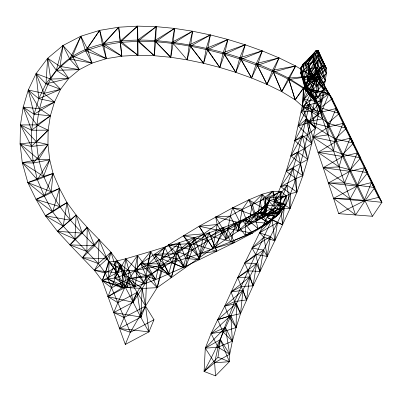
<?xml version="1.0" encoding="UTF-8"?>
<svg xmlns="http://www.w3.org/2000/svg" width="402" height="402" viewBox="0 0 402 402"><rect width="100%" height="100%" fill="white"/><g stroke="black" fill="none" stroke-linecap="round" stroke-linejoin="round"><path stroke-width="0.6" d="M125.308 344.439L130.318 332.328L145.549 306.088L157.167 287.676L212.834 248.155L237.924 231.23L248.31 225.03L262.802 217.678L265.159 215.743L280.4 211.658L281.003 191.427C259.385 201.774 236.718 210.186 217.211 224.512C194.297 239.944 172.413 256.858 151.202 274.541L128.725 278.752L111.61 287.852L102.214 280.671L117.148 272.732L123.087 270.832L129.057 270.832L137.283 269.978L147.348 268.325L158.921 265.863L171.754 262.571L185.639 258.426L200.357 253.486L230.854 241.838L245.426 235.386L258.174 228.703L268.33 222.281L275.888 216.572L280.4 211.658L280.204 208.432L275.29 208.08L266.687 210.573L254.838 215.638L240.235 222.934L208.226 240.592L146.64 276.757L137.137 292.42L124.082 317.505L119.535 328.499L148.951 331.866L145.549 306.088L146.64 276.757L140.675 263.622L168.408 244.944L199.101 226.256L232.663 207.814L248.873 199.839L262.29 194.206L272.792 191.272L281.003 191.427L286.34 195.869L285.897 204.271L279.254 213.738L267.802 223.391L252.29 233.13L234.738 242.421L183.267 267.491L155.68 279.661L144.559 283.717L135.243 286.365L127.735 287.696L122.097 287.827L102.214 280.671L94.41 270.33L69.958 244.878L57.436 231.286L45.456 215.829L36.059 199.387L27.844 182.624L22.281 162.699L20.1 143.906L20.447 124.942L23.19 107.113L28.256 90.023L36.085 73.606L47.642 58.27L62.983 45.506L80.812 36.23L99.676 30.356L118.716 27.215L137.6 26.135L156.217 26.643L174.543 28.411L192.588 31.22L210.372 34.934L227.899 39.466L245.185 44.783L262.235 50.888L279.048 57.883L295.636 66.003L312.078 76.053L328.876 93.746L332.248 98.701L381.9 202.337L372.458 216.276L338.71 213.663L302.56 106.379L303.394 88.053L312.078 76.053L288.485 78.094C247.099 56.767 201.221 44.305 154.855 40.572C117.283 38.27 71.827 43.441 50.672 79.078C32.266 113.47 31.165 157.775 51.22 191.714C61.501 212.758 78.435 229.271 94.626 245.788C120.394 268.983 131.645 302.771 148.951 331.866L125.308 344.439L102.214 280.671L109.193 261.983L107.063 258.958L99.023 239.562L87.194 227.346L76.139 215.065L66.968 202.633L59.521 188.443L53.039 173.468L49.727 159.795L47.949 144.534L48.134 130.168L50.361 115.816L54.476 102.023L60.566 89.309L68.752 78.43L79.3 69.662L91.983 63.099L106.354 58.667L121.816 56.149L137.896 55.25L154.262 55.707L170.739 57.295L187.196 59.853L203.568 63.26L219.788 67.441L235.813 72.35L251.572 77.983L266.963 84.37L281.732 91.611L295.138 99.817L302.56 106.379L322.56 118.831L327.861 123.263L346.434 128.308L335.293 138.765L333.57 150.876L318.052 152.358L339.072 166.9L350.157 169.77L367.714 172.724L357.594 185.272L350.082 198.945L333.544 198.337L355.584 214.969L365.026 200.774L374.805 187.528L364.343 167.77L349.846 171.342L328.384 183.01L350.082 198.945L381.9 202.337L371.438 182.573L356.941 186.146L333.544 198.337L364.036 200.955L378.528 197.382L381.9 202.337M157.167 287.676L151.202 274.541L140.675 263.622L161.539 267.928L157.167 287.676L146.64 276.757L128.725 278.752L117.846 302.676L113.761 312.555L141.001 317.083L142.127 288.42L128.725 278.752L140.675 263.622L163.986 264.029L171.322 277.712L176.759 258.933L168.408 244.944L190.252 243.612L199.221 257.788L208.226 240.592L199.101 226.256L217.211 224.512L225.904 239.13L240.235 222.934L232.663 207.814L242.341 209.231L248.31 225.03L266.687 210.573L262.29 194.206L252.426 204.251L248.31 225.03L254.838 215.638L248.873 199.839L242.341 209.231L237.924 231.23L230.346 216.11L232.663 207.814L254.838 215.638L237.924 231.23L240.235 222.934L215.653 216.889L217.211 224.512L212.834 248.155L199.101 226.256L224.341 231.507L225.904 239.13L230.346 216.11L215.653 216.889L224.341 231.507L212.834 248.155L208.226 240.592L183.357 235.622L192.322 249.793L199.221 257.788L203.713 233.818L183.357 235.622L190.252 243.612L185.347 267.702L176.759 258.933L154.202 254.25L161.539 267.928L171.322 277.712L176.996 253.712L168.408 244.944L192.322 249.793L185.347 267.702L176.996 253.712L154.202 254.25L163.986 264.029L157.167 287.676L142.127 288.42L125.097 287.515L122.097 287.827L107.987 296.616L117.846 302.676L137.137 292.42L141.001 317.083L119.535 328.499L130.318 332.328L153.961 319.756L120.309 265.084L110.987 252.205L99.023 239.562L86.887 251.486L82.495 257.712L98.339 263.571L105.374 273.023L130.318 332.328M215.502 375.865L214.633 362.755L205.281 348.182L220.376 339.615L229.728 354.187L218.015 347.207L211.06 333.554L225.406 327.514L229.728 354.187L214.633 362.755L204.085 371.438C221.01 340.78 233.115 307.821 249.687 276.973C263.576 249.361 278.772 222.336 290.46 193.679C299.555 170.629 305.203 146.434 310.188 122.218C312.304 108.801 317.359 95.45 316.218 81.737L326.344 68.33L324.947 65.888L322.399 66.214L319.66 68.687L317.706 72.576L305.058 88.435L300.892 67.662L313.183 61.657L317.515 77.204L305.058 88.435L305.334 83.661L302.771 64.385L313.264 56.576L313.183 61.657L300.721 72.883L308.681 94.44L317.515 77.204L317.706 72.576L313.264 56.576L314.495 52.582L316.329 50.315L318.138 50.426L326.344 68.33L326.404 73.395L323.61 90.083L315.424 128.248L307.761 159.448L302.827 175.744L296.902 192.141L290.053 208.492L282.556 224.763L253.049 285.862L240.532 313.625L236.115 327.575L232.361 341.162L229.728 354.187L229.396 361.694L215.502 375.865L204.085 371.438L205.281 348.182L211.06 333.554L217.653 319.726L224.738 306.128L237.733 277.616L267.064 217.447L274.199 202.04L280.656 186.704L286.209 171.363L290.872 155.951L294.827 140.71L307.972 79.305L308.947 72.033L308.922 66.822L307.681 63.858L305.349 63.094L302.771 64.385L300.892 67.662L300.721 72.883L305.058 88.435L308.681 94.44L315.047 100.666L320.429 107.761L372.458 216.276M122.097 287.827L123.087 270.832L116.158 261.124L109.193 261.983L108.203 278.978L122.097 287.827L110.987 252.205L98.339 263.571L94.41 270.33L105.374 273.023L120.309 265.084L125.097 287.515L107.987 296.616L133.047 302.299L151.202 274.541M338.71 213.663L364.036 200.955L314.379 97.319C293.842 78.475 266.888 68.918 241.155 59.441C213.457 50.265 184.769 43.833 155.624 41.773L174.543 28.411L172.111 42.235L170.739 57.295L154.855 40.572L156.217 26.643L137.569 40.069L137.896 55.25L120.173 42.386L118.716 27.215L103.46 43.652L121.816 56.149L120.173 42.386L137.6 26.135L137.569 40.069L154.262 55.707L155.624 41.773L156.217 26.643L137.926 41.316L137.896 55.25L120.364 40.979L118.716 27.215L102.565 45.376L106.354 58.667L87.274 48.547L99.676 30.356L103.46 43.652L106.354 58.667L85.52 50.778L80.812 36.23L72.516 56.109L91.983 63.099L87.274 48.547L80.812 36.23L69.767 59.059L79.3 69.662L60.089 66.425L62.983 45.506L72.516 56.109L79.3 69.662L56.3 70.275L47.642 58.27L50.672 79.078L68.752 78.43L60.089 66.425L47.642 58.27L45.979 83.837L60.566 89.309L38.783 98.671L28.256 90.023L34.095 114.218L50.361 115.816L36.969 124.886L23.19 107.113L39.456 108.711L54.476 102.023L43.949 93.375L36.085 73.606L50.672 79.078L60.566 89.309L43.949 93.375L28.256 90.023L39.456 108.711L50.361 115.816L31.612 130.223L20.447 124.942L31.446 146.469L47.949 144.534L38.642 159.478L20.1 143.906L31.446 146.469L48.134 130.168L36.969 124.886L20.447 124.942L36.602 141.971L47.949 144.534L33.366 163.016L22.281 162.699L37.371 179.729L53.039 173.468L51.22 191.714L27.844 182.624L37.371 179.729L49.727 159.795L38.642 159.478L22.281 162.699L43.511 176.362L53.039 173.468L44.361 196.116L36.059 199.387L52.657 211.844L66.968 202.633L70.375 220.226L57.436 231.286L74.908 239.115L76.139 215.065L70.375 220.226L45.456 215.829L52.657 211.844L59.521 188.443L51.22 191.714L36.059 199.387L59.772 206.618L66.968 202.633L63.204 226.12L57.436 231.286L82.244 233.11L87.194 227.346L94.626 245.788L69.958 244.878L74.908 239.115L87.194 227.346L86.887 251.486L69.958 244.878L82.244 233.11L76.139 215.065L63.204 226.12L45.456 215.829L59.772 206.618L59.521 188.443L44.361 196.116L27.844 182.624L43.511 176.362L49.727 159.795L33.366 163.016L20.1 143.906L36.602 141.971L48.134 130.168L31.612 130.223L23.19 107.113L34.095 114.218L54.476 102.023L38.783 98.671L36.085 73.606L45.979 83.837L68.752 78.43L56.3 70.275L62.983 45.506L69.767 59.059L91.983 63.099L85.52 50.778L99.676 30.356L102.565 45.376L121.816 56.149L120.364 40.979L137.6 26.135L137.926 41.316L155.624 41.773L170.739 57.295L173.172 43.471L174.543 28.411L154.855 40.572L154.262 55.707L137.926 41.316L120.173 42.386L102.565 45.376L85.52 50.778L69.767 59.059L56.3 70.275L45.979 83.837L38.783 98.671L34.095 114.218L31.612 130.223L31.446 146.469L33.366 163.016L37.371 179.729L44.361 196.116L52.657 211.844L63.204 226.12L74.908 239.115L98.339 263.571L99.023 239.562L94.626 245.788L82.495 257.712L107.063 258.958L110.987 252.205L105.374 273.023L102.214 280.671L125.097 287.515L128.725 278.752L133.047 302.299L113.761 312.555L124.082 317.505L145.549 306.088L142.127 288.42M204.085 371.438L217.974 357.267L220.376 339.615L229.396 361.694L214.633 362.755L218.015 347.207L222.939 331.73L234.673 301.585L248.064 270.873L280.068 202.151L287.093 185.166L293.038 168.629L298.058 152.051L302.379 135.494L315.309 77.475L318.731 59.129L319.042 53.416L318.138 50.426L307.681 63.858L311.419 78.998L314.49 79.325L316.218 81.737L326.404 73.395L319.042 53.416L308.922 66.822L314.49 79.325L326.344 68.33L319.042 53.416L308.947 72.033L316.62 86.299L325.409 80.742L318.731 59.129L308.947 72.033L316.218 81.737L308.922 66.822L318.138 50.426L324.947 65.888L314.49 79.325L307.681 63.858L316.329 50.315L324.947 65.888L311.419 78.998L307.942 80.49L305.334 83.661L300.892 67.662L313.264 56.576L319.66 68.687L305.334 83.661L317.706 72.576L313.183 61.657L314.776 67.37L320.022 81.887L325.334 87.736L332.248 98.701L320.429 107.761L322.56 118.831L307.726 121.705L328.062 134.851L335.293 138.765L353.529 143.117L342.725 154.267L339.072 166.9L323.218 167.684L344.574 182.925L357.594 185.272L374.805 187.528L371.438 182.573L364.036 200.955M187.196 59.853L189.267 44.868L192.588 31.22L172.111 42.235L187.196 59.853L190.523 46.205L192.588 31.22L173.172 43.471M107.063 258.958L94.41 270.33L117.148 272.732L120.309 265.084L107.987 296.616M133.047 302.299L137.137 292.42M141.001 317.083L145.549 306.088M148.951 331.866L153.961 319.756M314.776 67.37L303.435 79.918L308.681 94.44L320.022 81.887L319.756 76.32L314.776 67.37L300.721 72.883L303.435 79.918L315.047 100.666L325.334 87.736L319.756 76.32L303.435 79.918L309.465 89.254L320.429 107.761L339.338 113.505L327.861 123.263L328.062 134.851L312.892 137.032L333.57 150.876L342.725 154.267L360.619 157.921L350.157 169.77L344.574 182.925L328.384 183.01L356.941 186.146L364.343 167.77L367.714 172.724L357.247 152.966L342.755 156.539L323.218 167.684L349.846 171.342L357.247 152.966L360.619 157.921L350.157 138.162L335.66 141.735L318.052 152.358L342.755 156.539L350.157 138.162L353.529 143.117L343.062 123.354L328.565 126.926L312.892 137.032L335.66 141.735L343.062 123.354L346.434 128.308L335.971 108.55L321.474 112.123L307.726 121.705L328.565 126.926L335.971 108.55L339.338 113.505L319.756 76.32L309.465 89.254L315.047 100.666L320.022 81.887L317.515 77.204M102.214 280.671L108.203 278.978L114.836 277.988L123.766 275.174L134.715 270.827L161.694 258.757L227.155 228.391L242.652 220.638L255.612 212.975L264.853 205.93L269.596 200.513L286.34 195.869L280.4 211.658L263.531 213.894L259.591 212.814L253.928 214.477L235.788 222.894L209.216 232.803L179.568 242.532L150.685 251.456L125.806 258.787L116.158 261.124L108.203 278.978L127.735 287.696L129.057 270.832L125.806 258.787L114.836 277.988L127.735 287.696L123.087 270.832L109.193 261.983L117.148 272.732M217.974 357.267L229.396 361.694M378.528 197.382L328.876 93.746L325.334 87.736L320.429 107.761L317.057 102.806L309.465 89.254L328.876 93.746L321.474 112.123L302.56 106.379L303.827 87.817L312.078 76.053L288.887 79.521L281.732 91.611L272.576 70.239L279.048 57.883L256.33 63.526L251.572 77.983L239.843 57.692L245.185 44.783L223.155 52.647L219.788 67.441L206.286 48.366L210.372 34.934L189.267 44.868L203.568 63.26L207.648 49.833L210.372 34.934L190.523 46.205L203.568 63.26L206.286 48.366L227.899 39.466L224.532 54.26L219.788 67.441L207.648 49.833L227.899 39.466L223.155 52.647L235.813 72.35L241.155 59.441L245.185 44.783L224.532 54.26L235.813 72.35L239.843 57.692L262.235 50.888L257.476 65.345L251.572 77.983L241.155 59.441L262.235 50.888L256.33 63.526L266.963 84.37L273.435 72.013L279.048 57.883L257.476 65.345L266.963 84.37L272.576 70.239L295.636 66.003L288.887 79.521L295.138 99.817L303.827 87.817L328.876 93.746L317.057 102.806L302.56 106.379L314.379 97.319L328.876 93.746L303.394 88.053L295.138 99.817L288.485 78.094L295.636 66.003L273.435 72.013L281.732 91.611L288.485 78.094L303.827 87.817L317.057 102.806L355.584 214.969M137.509 255.431L137.283 269.978L135.243 286.365L114.836 277.988L116.158 261.124L129.057 270.832L135.243 286.365L123.766 275.174L125.806 258.787L137.283 269.978L144.559 283.717L123.766 275.174L137.509 255.431L155.68 279.661L158.921 265.863L164.845 247.119L171.754 262.571L168.599 274.209L147.444 265.255L150.685 251.456L158.921 265.863L168.599 274.209L161.694 258.757L164.845 247.119L147.444 265.255L155.68 279.661L134.715 270.827L137.509 255.431M236.497 303.48L236.115 327.575L222.939 331.73L211.06 333.554L230.828 315.57L236.115 327.575L228.773 316.279L224.738 306.128L242.974 290.284L246.587 299.912L234.673 301.585L224.738 306.128L236.497 303.48L240.532 313.625L228.773 316.279L217.653 319.726L222.939 331.73L232.361 341.162L218.015 347.207L205.281 348.182L225.406 327.514L232.361 341.162L230.828 315.57L217.653 319.726L236.497 303.48M290.46 193.679L290.053 208.492L284.184 208.387L267.064 217.447L277.44 222.633L282.556 224.763L284.184 208.387L274.199 202.04L287.093 185.166L296.902 192.141L295.998 178.478L286.209 171.363L298.058 152.051L307.761 159.448L286.209 171.363L293.038 168.629L302.827 175.744L295.998 178.478L280.656 186.704L290.46 193.679L296.902 192.141L293.038 168.629L280.656 186.704L287.093 185.166L290.053 208.492L280.068 202.151L274.199 202.04L290.46 193.679M245.984 218.286L245.426 235.386L252.29 233.13L242.652 220.638L235.788 222.894L227.155 228.391L223.271 227.808L210.487 236.185L216.849 251.275L200.357 253.486L199.482 259.742L185.639 258.426L179.568 242.532L161.694 258.757L183.267 267.491L185.639 258.426L194.483 237.743L200.357 253.486L209.216 232.803L216.849 251.275L193.613 243.999L194.483 237.743L177.197 251.597L183.267 267.491L171.754 262.571L179.568 242.532L177.197 251.597L199.482 259.742L193.613 243.999L209.216 232.803L210.487 236.185L234.738 242.421L227.155 228.391L252.29 233.13L230.854 241.838L223.271 227.808L215.578 247.893L234.738 242.421L230.854 241.838L235.788 222.894L245.426 235.386L267.802 223.391L255.612 212.975L245.984 218.286L242.652 220.638L267.802 223.391L258.174 228.703L245.984 218.286M265.958 198.739L265.159 215.743L280.204 208.432L281.003 191.427L269.471 198.106L265.958 198.739L262.802 217.678L280.204 208.432L272.792 191.272L260.305 200.869L256.823 220.618L275.29 208.08L272.792 191.272L265.958 198.739M242.974 290.284L240.532 313.625L234.673 301.585L231.06 291.958L249.687 276.973L253.049 285.862L241.094 286.505L231.06 291.958L242.974 290.284M249.687 276.973L246.587 299.912L237.733 277.616L256.571 263.531L259.908 271.39L248.064 270.873L237.733 277.616L249.687 276.973M277.44 222.633L274.797 240.803L263.873 237.15L259.561 232.853L272.184 219.577L282.556 224.763L280.068 202.151L267.064 217.447L272.184 219.577L274.797 240.803L270.486 236.502L259.561 232.853L277.44 222.633M256.571 263.531L253.049 285.862L248.064 270.873L244.733 263.014L255.667 254.436L267.164 256.391L270.486 236.502L252.029 248.089L255.667 254.436L259.908 271.39L263.526 250.049L252.029 248.089L263.873 237.15L267.164 256.391L263.526 250.049L244.733 263.014L256.571 263.531M147.348 268.325L144.559 283.717L134.715 270.827L150.685 251.456L147.348 268.325M269.471 198.106L265.159 215.743L263.531 213.894L269.471 198.106L286.34 195.869L275.888 216.572L263.531 213.894L269.596 200.513L269.471 198.106M262.29 194.206L260.305 200.869L262.802 217.678L275.29 208.08L262.29 194.206M312.615 89.711L301.219 112.037L315.424 128.248L307.5 134.911L294.827 140.71L304.344 148.73L307.761 159.448L302.379 135.494L294.827 140.71L306.158 119.283L315.424 128.248L309.53 103.827L301.219 112.037L312.535 110.937L318.495 114.012L310.188 122.218L298.229 125.947L307.5 134.911L311.897 143.514L304.344 148.73L290.872 155.951L300.57 163.348L302.827 175.744L298.058 152.051L290.872 155.951L302.379 135.494L311.897 143.514L306.158 119.283L298.229 125.947L309.53 103.827L318.495 114.012L312.615 89.711L303.912 99.43L312.535 110.937L321.238 101.224L315.309 77.475L306.229 88.48L314.53 101.088L321.238 101.224L312.615 89.711M315.309 77.475L303.912 99.43L314.53 101.088L323.61 90.083L317.414 67.234L307.972 79.305L315.972 92.812L323.61 90.083L315.309 77.475M317.414 67.234L306.229 88.48L315.972 92.812L325.409 80.742L317.414 67.234M318.731 59.129L307.972 79.305L316.62 86.299L326.404 73.395L318.731 59.129M264.853 205.93L259.591 212.814L268.33 222.281L279.254 213.738L264.853 205.93L253.928 214.477L258.174 228.703L279.254 213.738L255.612 212.975L253.928 214.477L268.33 222.281L285.897 204.271L269.596 200.513L259.591 212.814L275.888 216.572L285.897 204.271L264.853 205.93M316.329 50.315L305.349 63.094L307.942 80.49L322.399 66.214L316.329 50.315M322.399 66.214L311.419 78.998L305.349 63.094L314.495 52.582L322.399 66.214M266.687 210.573L256.823 220.618L252.426 204.251L248.873 199.839L266.687 210.573M314.495 52.582L302.771 64.385L307.942 80.49L319.66 68.687L314.495 52.582"/></g></svg>
